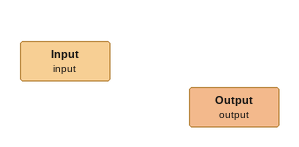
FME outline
Input (input)
Output (output)
